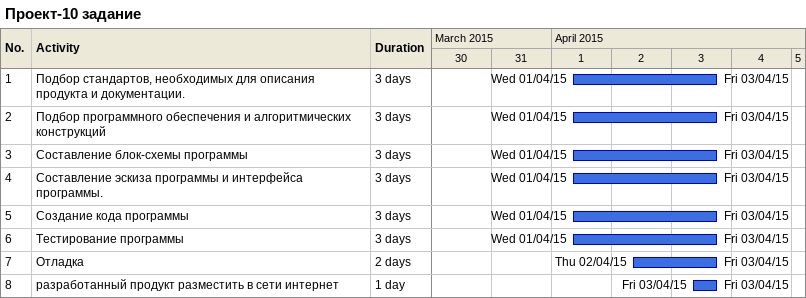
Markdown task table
Проект-10 задание

| ID | Task | Duration | Start | Finish |
|---|---|---|---|---|
| 1 | Подбор стандартов, необходимых для описания продукта и документации. | 3d | 2015-04-01 | 2015-04-03 |
| 2 | Подбор программного обеспечения и алгоритмических конструкций | 3d | 2015-04-01 | 2015-04-03 |
| 3 | Составление блок-схемы программы | 3d | 2015-04-01 | 2015-04-03 |
| 4 | Составление эскиза программы и интерфейса программы. | 3d | 2015-04-01 | 2015-04-03 |
| 5 | Создание кода программы | 3d | 2015-04-01 | 2015-04-03 |
| 6 | Тестирование программы | 3d | 2015-04-01 | 2015-04-03 |
| 7 | Отладка | 2d | 2015-04-02 | 2015-04-03 |
| 8 | разработанный продукт разместить в сети интернет | 1d | 2015-04-03 | 2015-04-03 |
